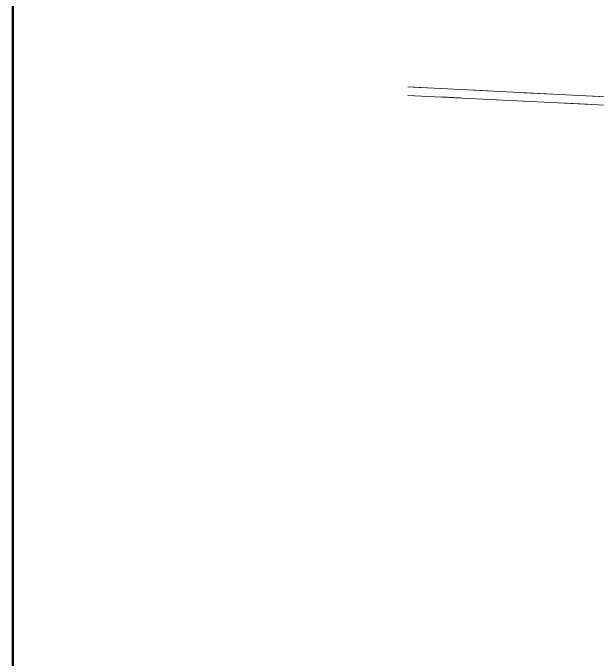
# Model space of a CAD drawing. Header units: metres. Extents: x 10 to 831, y 10 to 584.
# Drawn here: x 10 to 39.57, y 259.87 to 292.57 of the extents above; entities that cross this region are included whole.
import ezdxf

# ---------------------------------------------------------------- set-up
doc = ezdxf.new("R2010")
doc.units = ezdxf.units.M
doc.layers.add('FRAME', color=7, linetype='Continuous', lineweight=50)
doc.layers.add('VIS', color=8, linetype='Continuous', lineweight=13)

msp = doc.modelspace()

# ---------------------------------------------------------------- linework, layer by layer
at = {"layer": 'FRAME'}
msp.add_lwpolyline([(10, 10), (831, 10), (831, 584), (10, 584), (10, 10)], close=True, dxfattribs=at)
at = {"layer": 'VIS'}
for p, q in [((30.8624, 288.7868), (30, 288.8299)), ((30, 288.8299), (72.6768, 286.696)), ((34.0636, 288.6268), (33.0632, 288.6768)), ((37.2648, 288.4668), (35.8644, 288.5368)), ((72.4768, 286.278), (30, 288.4019)), ((31.6628, 288.3188), (32.6632, 288.2688)), ((34.4636, 288.1788), (35.8644, 288.1088)), ((40.466, 288.3068), (39.0652, 288.3768)), ((37.6648, 288.0188), (39.0652, 287.9488))]:
    msp.add_line(p, q, dxfattribs=at)

doc.saveas('drawing.dxf')
